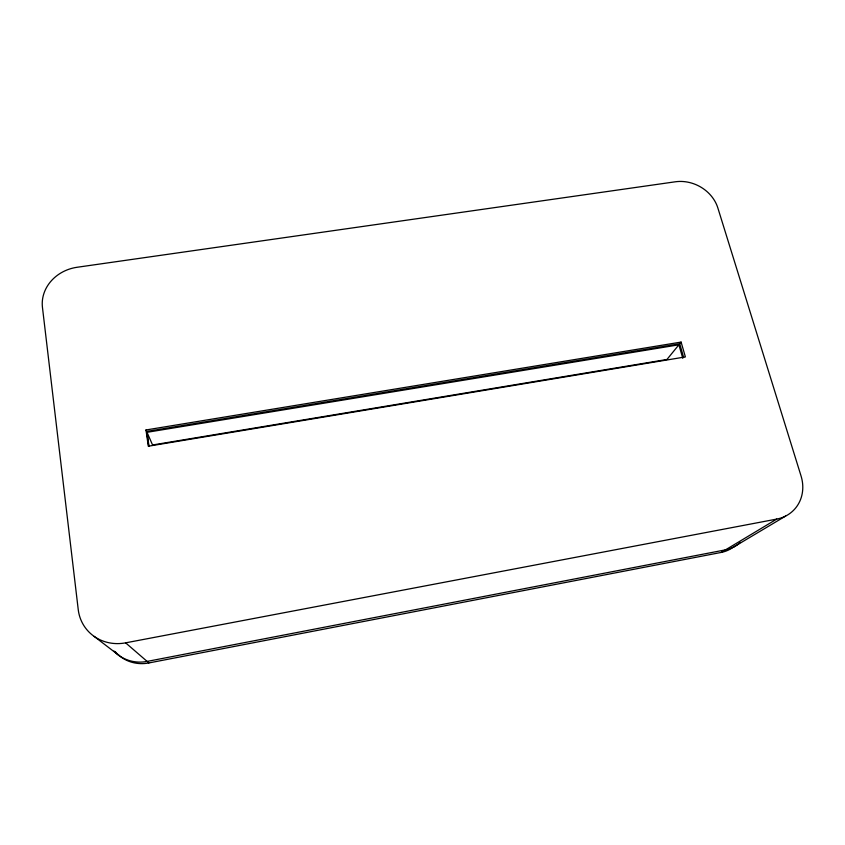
<?xml version="1.0" encoding="UTF-8"?>
<svg xmlns="http://www.w3.org/2000/svg" width="845" height="845" viewBox="0 0 845 845"><rect width="100%" height="100%" fill="white"/><g stroke="black" fill="none" stroke-linecap="round" stroke-linejoin="round"><path stroke-width="1.27" d="M678.894 344.792L666.958 359.474L152.565 444.977L147.019 432.313L678.894 344.792L682.792 358.322M145.984 429.968L146.629 431.436L679.718 343.778L681.102 342.088L685.39 356.917L148.297 446.223L145.984 429.968L681.102 342.088M721.26 552.419L776.756 519.083A39.113 34.698 43.2 0 0 801.049 475.967L717.859 207.976A35.606 30.663 26.8 0 0 675.324 181.791L77.085 267.273A39.335 34.951 -12.2 0 0 42.451 307.379L78.236 609.615A43.137 40.338 -36 0 0 125.62 642.844L148.9 662.945L721.26 552.419A34.455 31.138 45 0 0 734.305 546.335M733.513 547.116L785.618 516.073M125.62 642.844L776.756 519.083M94.144 636.391L119.356 655.72M679.718 343.778L683.626 357.34M147.019 432.313L148.963 445.991M146.629 431.436L148.752 446.392M114.012 651.051A38.078 35.817 -39.1 0 0 147.114 661.413L725.549 549.841A34.814 31.413 44.9 0 0 740.262 542.332M148.9 662.945A37.666 35.437 -39.3 0 1 115.374 651.833"/></g></svg>
